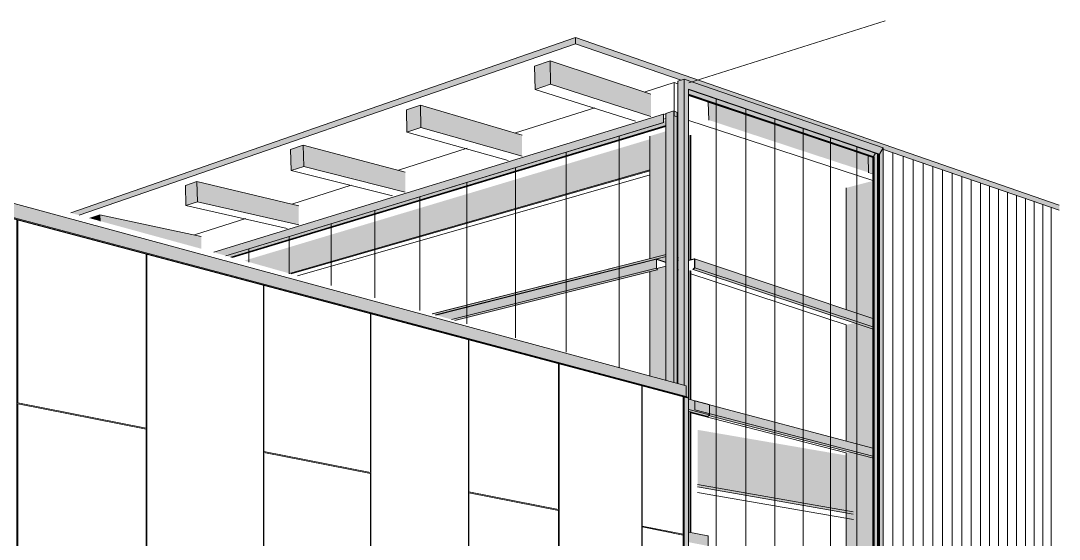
# Model space of a CAD drawing. Header units: inches. Extents: x -2804 to 58974, y -36095 to 66.
# Drawn here: x -2803.428 to -2802.874, y 60.211 to 60.487 of the extents above; entities that cross this region are included whole.
import ezdxf

# ---------------------------------------------------------------- set-up
doc = ezdxf.new("R2010")
doc.units = ezdxf.units.IN
doc.header["$MEASUREMENT"] = 0
for name, color, linetype, lineweight in [('A-CLNG', 13, 'Continuous', 13), ('A-DETL', 90, 'Continuous', 9), ('A-GLAZ-CURT', 52, 'Continuous', 9), ('A-GLAZ-CWMG', 51, 'Continuous', 9), ('A-ROOF', 132, 'Continuous', 13), ('A-WALL', 113, 'Continuous', 13), ('A-WALL-PATT', 111, 'Continuous', 13), ('L-SITE-WALL', 31, 'Continuous', 13), ('S-BEAM', 12, 'Continuous', 9), ('S-COLS', 52, 'Continuous', 9)]:
    doc.layers.add(name, color=color, linetype=linetype, lineweight=lineweight)

# ---------------------------------------------------------------- blocks, each defined once
blk = doc.blocks.new('FP_4-Entrance - Xcel')
at = {"layer": 'A-WALL-PATT', "lineweight": 9}
for p, q in [((-2803.59032, 60.42378), (-2803.59032, 60.42397)), ((-2803.59079, 60.31491), (-2803.59079, 60.423)), ((-2803.59032, 60.3154), (-2803.59032, 60.42246)), ((-2803.50602, 60.29874), (-2803.50602, 60.40158)), ((-2803.5056, 60.29811), (-2803.5056, 60.40147)), ((-2803.4298, 60.28315), (-2803.4298, 60.38133)), ((-2803.42942, 60.28361), (-2803.42942, 60.38123)), ((-2803.36089, 60.27007), (-2803.36089, 60.36303)), ((-2803.36055, 60.26949), (-2803.36055, 60.36294)), ((-2803.2983, 60.25722), (-2803.2983, 60.3464)), ((-2803.29799, 60.25763), (-2803.29799, 60.34632)), ((-2803.24119, 60.24641), (-2803.24119, 60.33123)), ((-2803.24091, 60.24589), (-2803.24091, 60.33115)), ((-2803.59079, 60.20307), (-2803.59079, 60.31491)), ((-2803.59032, 60.3154), (-2803.50602, 60.29874)), ((-2803.59032, 60.31482), (-2803.50602, 60.29819)), ((-2803.59032, 60.20301), (-2803.59032, 60.31482)), ((-2803.18887, 60.23563), (-2803.18887, 60.31733)), ((-2803.18861, 60.23602), (-2803.18861, 60.31726)), ((-2803.14077, 60.22657), (-2803.14077, 60.30455)), ((-2803.14053, 60.2261), (-2803.14053, 60.30449)), ((-2803.50602, 60.19229), (-2803.50602, 60.29819)), ((-2803.5056, 60.19224), (-2803.5056, 60.29811)), ((-2803.09639, 60.21739), (-2803.09639, 60.29276)), ((-2803.09617, 60.21775), (-2803.09617, 60.2927)), ((-2803.4298, 60.18259), (-2803.4298, 60.28315)), ((-2803.42942, 60.28361), (-2803.36089, 60.27007)), ((-2803.36089, 60.26956), (-2803.42942, 60.28308)), ((-2803.42942, 60.18255), (-2803.42942, 60.28308)), ((-2803.36089, 60.07558), (-2803.36089, 60.26956)), ((-2803.36055, 60.17278), (-2803.36055, 60.26949)), ((-2803.2983, 60.16491), (-2803.2983, 60.25722)), ((-2803.29799, 60.25763), (-2803.24119, 60.24641)), ((-2803.29799, 60.25715), (-2803.24119, 60.24595)), ((-2803.29799, 60.0721), (-2803.29799, 60.25715)), ((-2803.24119, 60.06896), (-2803.24119, 60.24595)), ((-2803.24091, 60.15765), (-2803.24091, 60.24589)), ((-2803.18887, 60.15107), (-2803.18887, 60.23563)), ((-2803.18861, 60.23602), (-2803.14077, 60.22657)), ((-2803.14077, 60.22614), (-2803.18861, 60.23558)), ((-2803.18861, 60.06605), (-2803.18861, 60.23558)), ((-2803.14077, 60.0634), (-2803.14077, 60.22614)), ((-2803.14053, 60.14495), (-2803.14053, 60.2261)), ((-2803.09639, 60.13937), (-2803.09639, 60.21739)), ((-2803.09617, 60.21775), (-2803.07429, 60.21343)), ((-2803.09617, 60.21734), (-2803.07429, 60.21303)), ((-2803.09617, 60.06094), (-2803.09617, 60.21734)), ((-2803.2983, 60.16491), (-2803.36055, 60.17278)), ((-2803.36055, 60.17227), (-2803.2983, 60.16443)), ((-2803.36055, 59.97834), (-2803.36055, 60.17227)), ((-2803.2983, 59.97933), (-2803.2983, 60.16443)), ((-2803.18887, 60.15107), (-2803.24091, 60.15765)), ((-2803.24091, 60.15719), (-2803.18887, 60.15063)), ((-2803.24091, 59.98024), (-2803.24091, 60.15719)), ((-2803.18887, 59.98106), (-2803.18887, 60.15063)), ((-2803.09639, 60.13937), (-2803.14053, 60.14495)), ((-2803.14053, 60.14453), (-2803.09639, 60.13897)), ((-2803.14053, 59.98183), (-2803.14053, 60.14453)), ((-2803.09639, 59.98253), (-2803.09639, 60.13897)), ((-2803.36089, 60.07558), (-2803.42777, 60.07928)), ((-2803.36089, 60.07507), (-2803.42777, 60.07875)), ((-2803.36089, 59.88109), (-2803.36089, 60.07507)), ((-2803.24119, 60.06896), (-2803.29799, 60.0721)), ((-2803.29799, 59.88656), (-2803.29799, 60.07162)), ((-2803.24119, 60.0685), (-2803.29799, 60.07162)), ((-2803.24119, 59.89151), (-2803.24119, 60.0685)), ((-2803.14077, 60.0634), (-2803.18861, 60.06605)), ((-2803.18861, 59.89608), (-2803.18861, 60.06561)), ((-2803.14077, 60.06298), (-2803.18861, 60.06561)), ((-2803.14077, 59.90024), (-2803.14077, 60.06298)), ((-2803.07429, 60.05973), (-2803.09617, 60.06094)), ((-2803.09617, 59.90412), (-2803.09617, 60.06053)), ((-2803.07429, 60.05933), (-2803.09617, 60.06053)), ((-2803.18887, 59.98106), (-2803.24091, 59.98024)), ((-2803.24091, 59.97978), (-2803.18887, 59.98062)), ((-2803.24091, 59.89107), (-2803.24091, 59.97978)), ((-2803.18887, 59.89562), (-2803.18887, 59.98062)), ((-2803.09639, 59.98253), (-2803.14053, 59.98183)), ((-2803.14053, 59.98141), (-2803.09639, 59.98212)), ((-2803.14053, 59.89984), (-2803.14053, 59.98141)), ((-2803.09639, 59.9037), (-2803.09639, 59.98212)), ((-2803.2983, 59.97933), (-2803.36055, 59.97834)), ((-2803.36055, 59.97784), (-2803.2983, 59.97885)), ((-2803.36055, 59.88062), (-2803.36055, 59.97784)), ((-2803.2983, 59.88606), (-2803.2983, 59.97885)), ((-2803.09639, 59.90248), (-2803.09639, 59.9037)), ((-2803.09617, 59.90412), (-2803.07429, 59.90603)), ((-2803.09617, 59.90372), (-2803.07429, 59.90563)), ((-2803.09617, 59.9025), (-2803.09617, 59.90372)), ((-2803.18861, 59.89608), (-2803.14077, 59.90024)), ((-2803.14077, 59.89982), (-2803.18861, 59.89564)), ((-2803.14077, 59.89855), (-2803.14077, 59.89982)), ((-2803.14053, 59.89857), (-2803.14053, 59.89984)), ((-2803.29799, 59.88656), (-2803.24119, 59.89151)), ((-2803.18887, 59.8943), (-2803.18887, 59.89562)), ((-2803.18861, 59.89432), (-2803.18861, 59.89564)), ((-2803.2983, 59.88461), (-2803.2983, 59.88606)), ((-2803.29799, 59.88608), (-2803.24119, 59.89105)), ((-2803.29799, 59.88464), (-2803.29799, 59.88608)), ((-2803.24119, 59.88967), (-2803.24119, 59.89105)), ((-2803.24091, 59.88969), (-2803.24091, 59.89107)), ((-2803.42777, 59.87527), (-2803.36089, 59.88109)), ((-2803.36089, 59.88059), (-2803.42777, 59.87474)), ((-2803.36089, 59.87908), (-2803.36089, 59.88059)), ((-2803.36055, 59.87911), (-2803.36055, 59.88062))]:
    blk.add_line(p, q, dxfattribs=at)
blk = doc.blocks.new('FP_24-Entrance - Xcel')
at = {"layer": 'A-WALL-PATT', "lineweight": 9}
for p, q in [((-2803.10845, 60.30269), (-2803.10845, 60.42589)), ((-2803.13664, 60.31067), (-2803.13664, 60.41732)), ((-2803.16371, 60.31833), (-2803.16371, 60.40904)), ((-2803.18973, 60.32569), (-2803.18973, 60.40113)), ((-2803.21477, 60.33278), (-2803.21477, 60.39351)), ((-2803.23887, 60.3396), (-2803.23887, 60.38618)), ((-2803.2621, 60.34618), (-2803.2621, 60.37912)), ((-2803.28449, 60.35251), (-2803.28449, 60.37231)), ((-2803.30608, 60.35863), (-2803.30608, 60.36574))]:
    blk.add_line(p, q, dxfattribs=at)
blk = doc.blocks.new('FP_30-Entrance - Xcel')
at = {"layer": 'A-WALL-PATT', "lineweight": 9}
for p, q in [((-2803.05668, 59.90828), (-2803.05668, 60.4458)), ((-2803.04075, 59.90966), (-2803.04075, 60.44038)), ((-2803.02529, 59.91099), (-2803.02529, 60.43512)), ((-2803.01028, 59.91229), (-2803.01028, 60.43002)), ((-2802.9957, 59.91355), (-2802.9957, 60.42506)), ((-2802.98153, 59.91477), (-2802.98153, 60.42024))]:
    blk.add_line(p, q, dxfattribs=at)
blk = doc.blocks.new('FP_31-Entrance - Xcel')
at = {"layer": 'A-WALL-PATT', "lineweight": 9}
for p, q in [((-2802.96233, 60.12289), (-2802.96233, 60.41698)), ((-2802.95692, 60.1222), (-2802.95692, 60.41511)), ((-2802.95156, 60.12152), (-2802.95156, 60.41327)), ((-2802.94627, 60.12085), (-2802.94627, 60.41146)), ((-2802.94103, 60.12018), (-2802.94103, 60.40966)), ((-2802.93585, 60.11952), (-2802.93585, 60.40788)), ((-2802.93072, 60.11887), (-2802.93072, 60.40612)), ((-2802.92565, 60.11823), (-2802.92565, 60.40437)), ((-2802.92064, 60.11759), (-2802.92064, 60.40265)), ((-2802.91568, 60.11696), (-2802.91568, 60.40095)), ((-2802.91077, 60.11634), (-2802.91077, 60.39926)), ((-2802.90592, 60.11572), (-2802.90592, 60.39759)), ((-2802.90111, 60.11511), (-2802.90111, 60.39594)), ((-2802.89636, 60.11451), (-2802.89636, 60.39431)), ((-2802.89165, 60.11391), (-2802.89165, 60.39269)), ((-2802.887, 60.11332), (-2802.887, 60.39109)), ((-2802.88239, 60.11274), (-2802.88239, 60.38951)), ((-2802.87783, 60.11216), (-2802.87783, 60.38794))]:
    blk.add_line(p, q, dxfattribs=at)

msp = doc.modelspace()

# ---------------------------------------------------------------- hatches: boundary and pattern name
at = {"layer": 'A-GLAZ-CWMG', "lineweight": 5}
h = msp.add_hatch(color=256, dxfattribs=at)
h.paths.add_polyline_path([(-2803.07382, 59.90444), (-2803.07382, 60.28676), (-2803.07429, 60.2869), (-2803.07429, 59.90447)], flags=0)
h.paths.add_polyline_path([(-2803.07382, 60.29288), (-2803.07382, 60.45627), (-2803.07707, 60.45524), (-2803.07707, 60.29381), (-2803.07429, 60.29302)], flags=0)
for points in [[(-2803.07382, 59.90444), (-2803.07142, 59.90465), (-2803.07142, 60.45094), (-2803.07382, 60.45627), (-2803.07382, 60.29288), (-2803.07274, 60.29259), (-2803.07274, 60.28701), (-2803.07196, 60.28637), (-2803.07203, 60.28629), (-2803.07382, 60.28676), (-2803.07382, 59.90807)], [(-2802.96943, 60.41623), (-2802.96747, 60.41964), (-2803.07382, 60.45627), (-2803.07142, 60.45094), (-2802.97657, 60.41866)], [(-2802.97273, 60.41498), (-2802.97162, 60.41691), (-2803.07137, 60.45085), (-2803.07137, 60.44831), (-2802.97366, 60.4153)], [(-2802.9726, 60.41457), (-2802.97243, 60.41488), (-2803.07138, 60.4483), (-2803.07138, 60.44791), (-2802.97471, 60.41529)], [(-2803.31838, 60.3621), (-2803.08475, 60.43317), (-2803.08475, 60.43765), (-2803.32472, 60.3639)], [(-2803.31563, 60.36134), (-2803.08353, 60.43164), (-2803.08353, 60.43434), (-2803.08467, 60.43399), (-2803.08464, 60.43319), (-2803.08462, 60.43315), (-2803.31826, 60.36209)], [(-2803.08464, 60.43313), (-2803.08469, 60.43325), (-2803.08469, 60.43753), (-2803.08454, 60.43747), (-2803.08454, 60.43757), (-2803.08475, 60.43765), (-2803.08475, 60.43317)], [(-2803.07925, 60.29442), (-2803.07925, 60.43934), (-2803.08356, 60.43802), (-2803.08356, 60.29564), (-2803.08283, 60.29543)], [(-2803.07745, 60.29393), (-2803.07745, 60.43861), (-2803.07925, 60.43934), (-2803.07925, 60.29442), (-2803.07913, 60.29439)], [(-2803.31507, 60.36118), (-2803.08353, 60.43124), (-2803.08353, 60.43163), (-2803.31564, 60.36134)], [(-2802.96943, 59.91368), (-2802.96747, 59.91385), (-2802.96747, 60.41964), (-2802.96943, 60.41623), (-2802.96943, 59.93572)], [(-2802.97242, 59.91553), (-2802.97057, 59.91573), (-2802.97057, 60.41655), (-2802.97162, 60.41691), (-2802.97273, 60.41498), (-2802.97242, 60.41488), (-2802.97242, 59.91572)], [(-2802.9726, 59.91552), (-2802.97243, 59.91553), (-2802.97243, 60.41488), (-2802.9726, 60.41457), (-2802.9726, 59.91572)], [(-2802.96958, 59.91396), (-2802.96958, 60.4162), (-2802.97057, 60.41655), (-2802.97057, 59.91569), (-2802.96993, 59.91572), (-2802.96993, 59.91398)], [(-2802.96943, 59.91368), (-2802.96943, 60.41623), (-2802.96961, 60.41618), (-2802.96961, 59.91369)]]:
    msp.add_hatch(color=256, dxfattribs=at).paths.add_polyline_path(points, flags=0)
h = msp.add_hatch(color=256, dxfattribs=at)
h.paths.add_polyline_path([(-2802.97304, 59.91548), (-2802.9726, 59.91552), (-2802.9726, 59.91664), (-2802.97304, 59.9166), (-2802.97304, 59.91572)], flags=0)
h.paths.add_polyline_path([(-2802.9726, 59.917), (-2802.9726, 60.41457), (-2802.97313, 60.41443), (-2802.97313, 59.91703), (-2802.97304, 59.91702)], flags=0)
at = {"layer": 'A-ROOF', "lineweight": 5}
h = msp.add_hatch(color=256, dxfattribs=at)
h.paths.add_polyline_path([(-2804.23003, 60.09618), (-2804.06062, 60.15464), (-2804.06062, 60.15566), (-2804.06078, 60.15567), (-2804.23003, 60.09686)], flags=0)
h.paths.add_polyline_path([(-2803.39668, 60.38373), (-2803.13172, 60.47516), (-2803.13172, 60.47852), (-2803.40097, 60.38495)], flags=0)
msp.add_hatch(color=256, dxfattribs=at).paths.add_polyline_path([(-2802.87359, 60.38649), (-2802.87359, 60.38908), (-2803.13172, 60.47852), (-2803.13172, 60.47516), (-2803.07527, 60.45581), (-2803.0738, 60.45629), (-2802.96745, 60.41965), (-2802.96745, 60.41873), (-2802.91939, 60.40222)], flags=0)
at = {"layer": 'A-WALL', "lineweight": 5}
for points in [[(-2803.07276, 60.287), (-2803.07276, 60.29258), (-2803.61312, 60.43918), (-2803.61312, 60.4308), (-2803.07354, 60.28721)], [(-2803.07199, 60.28636), (-2803.07276, 60.287), (-2803.61312, 60.4308), (-2803.6124, 60.42995), (-2803.07277, 60.28657)], [(-2803.07206, 60.28627), (-2803.07199, 60.28636), (-2803.6124, 60.42995), (-2803.61247, 60.42982), (-2803.07355, 60.28667)]]:
    msp.add_hatch(color=256, dxfattribs=at).paths.add_polyline_path(points, flags=0)
at = {"layer": 'L-SITE-WALL', "lineweight": 5}
h = msp.add_hatch(color=256, dxfattribs=at)
h.paths.add_polyline_path([(-2802.98284, 60.1226), (-2802.97309, 60.12339), (-2802.97309, 60.18549), (-2802.97348, 60.18513), (-2802.98725, 60.18784), (-2802.98725, 60.12568), (-2802.98642, 60.12557), (-2802.98631, 60.12546), (-2802.98709, 60.12476), (-2802.98709, 60.12315), (-2802.98379, 60.12273)], flags=0)
h.paths.add_polyline_path([(-2802.97057, 60.12359), (-2802.96958, 60.12367), (-2802.96958, 60.4162), (-2802.97057, 60.41656), (-2802.97057, 60.12846)], flags=0)
h.paths.add_polyline_path([(-2802.97309, 60.1904), (-2802.97309, 60.25452), (-2802.97348, 60.25414), (-2802.98488, 60.25721), (-2802.98725, 60.25682), (-2802.98725, 60.19417), (-2802.98642, 60.194), (-2802.98631, 60.19389), (-2802.98703, 60.19322), (-2802.98533, 60.19287)], flags=0)
h.paths.add_polyline_path([(-2802.97309, 60.25947), (-2802.97309, 60.32354), (-2802.97348, 60.32315), (-2802.98246, 60.32623), (-2802.98725, 60.3252), (-2802.98725, 60.26337), (-2802.97643, 60.26039)], flags=0)
h.paths.add_polyline_path([(-2802.97309, 60.32852), (-2802.97309, 60.402), (-2802.98725, 60.39829), (-2802.98725, 60.33346), (-2802.97643, 60.32969)], flags=0)
at = {"layer": 'S-BEAM'}
for points in [[(-2803.1533, 60.45085), (-2803.14504, 60.45359), (-2803.14533, 60.46607), (-2803.15359, 60.46325)], [(-2803.22166, 60.42811), (-2803.21422, 60.43058), (-2803.21451, 60.44242), (-2803.22196, 60.43988)], [(-2803.28346, 60.40755), (-2803.27672, 60.40979), (-2803.27702, 60.42106), (-2803.28376, 60.41875)], [(-2802.97538, 60.40632), (-2802.9753, 60.40654), (-2802.97547, 60.41525), (-2802.9756, 60.4153), (-2802.97549, 60.41203), (-2802.97538, 60.40648)], [(-2803.3396, 60.38888), (-2803.33346, 60.39092), (-2803.33376, 60.40166), (-2803.3399, 60.39956)], [(-2803.38541, 60.38057), (-2803.3855, 60.38397), (-2803.39091, 60.38212), (-2803.38641, 60.38085)], [(-2803.08808, 60.35448), (-2803.08803, 60.35459), (-2803.08848, 60.35544), (-2803.08846, 60.36005), (-2803.08841, 60.36007), (-2803.08345, 60.35844), (-2803.08345, 60.35861), (-2803.08841, 60.36024), (-2803.08852, 60.36019), (-2803.08857, 60.36), (-2803.08857, 60.35539)]]:
    msp.add_hatch(color=256, dxfattribs=at).paths.add_polyline_path(points, flags=0)
at = {"layer": 'S-BEAM', "lineweight": 5}
for points in [[(-2803.0915, 60.43642), (-2803.0915, 60.44822), (-2803.14533, 60.46607), (-2803.14504, 60.45359), (-2803.09171, 60.43648)], [(-2803.16022, 60.41526), (-2803.16022, 60.42649), (-2803.21451, 60.44242), (-2803.21422, 60.43058), (-2803.16043, 60.41532)], [(-2802.97538, 60.40651), (-2802.97542, 60.40836), (-2802.97552, 60.41527), (-2803.06087, 60.44405), (-2803.06066, 60.43451), (-2802.97552, 60.40656)], [(-2803.30785, 60.35926), (-2803.09197, 60.42384), (-2803.09197, 60.42429), (-2803.3085, 60.35944), (-2803.30787, 60.35926)], [(-2803.28435, 60.35261), (-2803.09197, 60.40801), (-2803.09197, 60.42384), (-2803.30785, 60.35926), (-2803.28622, 60.35314)], [(-2803.22257, 60.39606), (-2803.22257, 60.40677), (-2803.27702, 60.42106), (-2803.27672, 60.40979), (-2803.22279, 60.39611)], [(-2802.9731, 60.40581), (-2802.9731, 60.41445), (-2802.97547, 60.41525), (-2802.9753, 60.40654)], [(-2803.28355, 60.35237), (-2803.09199, 60.40746), (-2803.09199, 60.408), (-2803.28437, 60.3526)], [(-2802.9731, 60.40558), (-2802.9731, 60.40581), (-2802.9753, 60.40654), (-2802.97538, 60.40632), (-2802.97514, 60.40625)], [(-2803.27942, 60.37855), (-2803.27942, 60.38879), (-2803.33376, 60.40166), (-2803.33346, 60.39092), (-2803.27963, 60.3786)], [(-2803.33146, 60.36581), (-2803.33146, 60.37234), (-2803.3855, 60.38397), (-2803.38541, 60.38057), (-2803.33167, 60.36586)], [(-2803.20808, 60.331), (-2803.08341, 60.36272), (-2803.08341, 60.36282), (-2803.20824, 60.33104)], [(-2803.20644, 60.33054), (-2803.0834, 60.36176), (-2803.08341, 60.36272), (-2803.20808, 60.331)], [(-2803.20609, 60.33044), (-2803.0883, 60.36032), (-2803.0834, 60.35864), (-2803.0834, 60.36176), (-2803.20644, 60.33054)], [(-2803.20583, 60.33028), (-2803.08857, 60.36), (-2803.08852, 60.36019), (-2803.08841, 60.36024), (-2803.20613, 60.33036)], [(-2803.1979, 60.32803), (-2803.08857, 60.35539), (-2803.08857, 60.36), (-2803.20583, 60.33028)], [(-2803.07732, 60.35807), (-2803.07692, 60.35817), (-2803.07692, 60.35834), (-2803.07732, 60.35824), (-2803.07732, 60.35817)], [(-2803.07684, 60.36094), (-2803.07684, 60.36101), (-2803.07725, 60.36114), (-2803.07725, 60.36107)], [(-2803.07683, 60.35977), (-2803.07684, 60.36094), (-2803.07725, 60.36107), (-2803.07724, 60.35991)], [(-2803.07724, 60.35829), (-2803.07683, 60.35839), (-2803.07683, 60.35977), (-2803.07724, 60.35991), (-2803.07724, 60.3593)], [(-2803.06898, 60.35466), (-2803.06811, 60.35563), (-2803.06811, 60.36025), (-2803.06819, 60.36044), (-2803.06839, 60.36047), (-2803.07129, 60.35974), (-2803.07129, 60.35957), (-2803.06831, 60.36029), (-2803.06827, 60.36021), (-2803.06827, 60.35567), (-2803.06909, 60.35477)], [(-2803.0683, 60.36027), (-2803.06831, 60.36029), (-2803.06831, 60.36027)], [(-2802.9731, 60.32837), (-2802.9731, 60.32852), (-2803.06819, 60.36044), (-2803.06811, 60.36025), (-2802.97514, 60.32906)], [(-2802.9731, 60.32417), (-2802.9731, 60.32837), (-2803.06811, 60.36025), (-2803.06811, 60.35563), (-2802.97545, 60.32495)], [(-2803.19609, 60.32753), (-2803.08808, 60.35448), (-2803.08857, 60.35539), (-2803.1979, 60.32803)], [(-2802.97348, 60.32315), (-2802.97309, 60.32354), (-2802.9731, 60.32417), (-2803.06811, 60.35563), (-2803.06898, 60.35466), (-2802.97599, 60.32397)], [(-2803.06025, 60.28238), (-2803.06034, 60.28257), (-2803.07134, 60.28548), (-2803.07134, 60.28532), (-2803.06214, 60.28288)], [(-2803.06025, 60.27722), (-2803.06025, 60.28238), (-2803.07134, 60.28532), (-2803.07134, 60.2801), (-2803.06774, 60.27917)], [(-2803.06821, 60.28466), (-2803.06825, 60.28469), (-2803.06825, 60.28467)], [(-2802.9731, 60.25929), (-2802.97309, 60.25947), (-2803.06825, 60.28469), (-2803.06814, 60.2846), (-2803.06811, 60.28446), (-2802.97514, 60.25984)], [(-2803.06113, 60.2763), (-2803.06025, 60.27722), (-2803.07134, 60.2801), (-2803.07133, 60.27894), (-2803.06773, 60.27801)], [(-2802.9731, 60.25509), (-2802.9731, 60.25929), (-2803.06811, 60.28446), (-2803.06811, 60.27985), (-2802.97447, 60.25545)], [(-2802.97348, 60.25414), (-2802.97309, 60.25452), (-2802.9731, 60.25509), (-2803.06025, 60.2778), (-2803.06025, 60.27722), (-2803.06068, 60.27677), (-2802.97599, 60.25479)], [(-2802.98345, 60.22538), (-2802.98345, 60.25484), (-2803.0666, 60.26917), (-2803.0666, 60.24004), (-2802.98388, 60.22545)], [(-2802.98348, 60.22411), (-2802.98348, 60.22536), (-2803.06664, 60.24003), (-2803.06664, 60.23867), (-2802.98391, 60.22418)], [(-2803.06098, 60.21236), (-2803.06102, 60.21251), (-2803.06112, 60.2126), (-2803.07134, 60.21463), (-2803.07134, 60.21443), (-2803.06205, 60.21258)], [(-2803.06098, 60.2072), (-2803.06098, 60.21236), (-2803.07134, 60.21443), (-2803.07134, 60.20921), (-2803.06205, 60.2074)]]:
    msp.add_hatch(color=256, dxfattribs=at).paths.add_polyline_path(points, flags=0)
at = {"layer": 'S-COLS', "lineweight": 5}
h = msp.add_hatch(color=256, dxfattribs=at)
h.paths.add_polyline_path([(-2803.0834, 60.29572), (-2803.0834, 60.35654), (-2803.08827, 60.35533), (-2803.08792, 60.35466), (-2803.08798, 60.35455), (-2803.09201, 60.35354), (-2803.09201, 60.29816), (-2803.08459, 60.29606)], flags=0)
h.paths.add_polyline_path([(-2803.09201, 60.36063), (-2803.0834, 60.36282), (-2803.0834, 60.42853), (-2803.09201, 60.42594), (-2803.09201, 60.36261)], flags=0)
h = msp.add_hatch(color=256, dxfattribs=at)
h.paths.add_polyline_path([(-2803.07688, 60.29398), (-2803.07688, 60.3546), (-2803.07719, 60.3547), (-2803.07719, 60.29407)], flags=0)
h.paths.add_polyline_path([(-2803.07688, 60.36107), (-2803.07688, 60.42494), (-2803.07719, 60.42504), (-2803.07719, 60.36118)], flags=0)
h = msp.add_hatch(color=256, dxfattribs=at)
h.paths.add_polyline_path([(-2803.07679, 60.29396), (-2803.07679, 60.35457), (-2803.07688, 60.3546), (-2803.07688, 60.29398)], flags=0)
h.paths.add_polyline_path([(-2803.07679, 60.36104), (-2803.07679, 60.42493), (-2803.07688, 60.42494), (-2803.07688, 60.36107)], flags=0)
h = msp.add_hatch(color=256, dxfattribs=at)
h.paths.add_polyline_path([(-2803.07116, 59.90867), (-2803.07059, 59.90872), (-2803.07059, 59.98045), (-2803.07116, 59.98044), (-2803.07116, 59.90966)], flags=0)
h.paths.add_polyline_path([(-2803.07059, 59.98696), (-2803.07059, 60.05623), (-2803.07116, 60.05617), (-2803.07116, 59.98697)], flags=0)
h.paths.add_polyline_path([(-2803.07059, 60.06339), (-2803.07059, 60.13074), (-2803.07116, 60.13069), (-2803.07116, 60.06342)], flags=0)
h.paths.add_polyline_path([(-2803.07059, 60.13946), (-2803.07059, 60.20523), (-2803.07116, 60.20515), (-2803.07116, 60.13953)], flags=0)
h.paths.add_polyline_path([(-2803.07059, 60.21458), (-2803.07059, 60.27887), (-2803.07116, 60.27903), (-2803.07116, 60.2147)], flags=0)
h.paths.add_polyline_path([(-2803.07059, 60.28542), (-2803.07059, 60.35421), (-2803.07116, 60.35407), (-2803.07116, 60.28558)], flags=0)
h.paths.add_polyline_path([(-2803.07116, 60.35983), (-2803.07059, 60.35998), (-2803.07059, 60.42646), (-2803.07116, 60.42629), (-2803.07116, 60.3604)], flags=0)
h = msp.add_hatch(color=256, dxfattribs=at)
h.paths.add_polyline_path([(-2803.07059, 59.90872), (-2803.07023, 59.90875), (-2803.07023, 59.98046), (-2803.07059, 59.98045), (-2803.07059, 59.91582)], flags=0)
h.paths.add_polyline_path([(-2803.07059, 59.98696), (-2803.07023, 59.98697), (-2803.07023, 60.05624), (-2803.07059, 60.05623), (-2803.07059, 59.99133)], flags=0)
h.paths.add_polyline_path([(-2803.07023, 60.06337), (-2803.07023, 60.1307), (-2803.07059, 60.13074), (-2803.07059, 60.06339)], flags=0)
h.paths.add_polyline_path([(-2803.07023, 60.13941), (-2803.07023, 60.20516), (-2803.07059, 60.20523), (-2803.07059, 60.13946), (-2803.07042, 60.13944)], flags=0)
h.paths.add_polyline_path([(-2803.07023, 60.21451), (-2803.07023, 60.27878), (-2803.07059, 60.27887), (-2803.07059, 60.21458)], flags=0)
h.paths.add_polyline_path([(-2803.07023, 60.28533), (-2803.07023, 60.35409), (-2803.07059, 60.35421), (-2803.07059, 60.28542)], flags=0)
h.paths.add_polyline_path([(-2803.07059, 60.35998), (-2803.07023, 60.36007), (-2803.07023, 60.42635), (-2803.07059, 60.42646), (-2803.07059, 60.3604)], flags=0)

# ---------------------------------------------------------------- linework, layer by layer
at = {"layer": 'A-CLNG'}
for p, q in [((-2803.09505, 60.44946), (-2803.07905, 60.45454)), ((-2803.07905, 60.45454), (-2803.07704, 60.45386)), ((-2803.07905, 60.43668), (-2803.07905, 60.45454)), ((-2803.16381, 60.4276), (-2803.12137, 60.44109)), ((-2803.08355, 60.4353), (-2803.08469, 60.43495)), ((-2803.07704, 60.43603), (-2803.07905, 60.43668)), ((-2802.9731, 60.40227), (-2803.07134, 60.43418)), ((-2803.22619, 60.40776), (-2803.18957, 60.41941)), ((-2803.28305, 60.38969), (-2803.25137, 60.39976)), ((-2803.33507, 60.37315), (-2803.30765, 60.38187))]:
    msp.add_line(p, q, dxfattribs=at)
at = {"layer": 'A-DETL'}
msp.add_line((-2803.07117, 60.4544), (-2802.96652, 60.48748), dxfattribs=at)
at = {"layer": 'A-GLAZ-CWMG'}
for p, q in [((-2803.07382, 60.45627), (-2803.07707, 60.45524)), ((-2803.07707, 60.45524), (-2803.07382, 60.45627)), ((-2803.07707, 60.29381), (-2803.07707, 60.45524)), ((-2803.07382, 60.45627), (-2803.07382, 60.29288)), ((-2802.96747, 60.41964), (-2803.07382, 60.45627)), ((-2803.07142, 60.45094), (-2803.07142, 59.90465)), ((-2802.96943, 60.41623), (-2803.07142, 60.45094)), ((-2802.96961, 60.41618), (-2803.07141, 60.45081)), ((-2802.97243, 60.41488), (-2803.07138, 60.4483)), ((-2802.9726, 60.41457), (-2803.07138, 60.44791)), ((-2802.97313, 60.41443), (-2803.07137, 60.44755)), ((-2803.08475, 60.43765), (-2803.32472, 60.3639)), ((-2803.08454, 60.43757), (-2803.08475, 60.43765)), ((-2803.08475, 60.43765), (-2803.08475, 60.43317)), ((-2803.08469, 60.43325), (-2803.08469, 60.43753)), ((-2803.08469, 60.43753), (-2803.08454, 60.43747)), ((-2803.08356, 60.43802), (-2803.07925, 60.43934)), ((-2803.08356, 60.29564), (-2803.08356, 60.43802)), ((-2803.07925, 60.43934), (-2803.07745, 60.43861)), ((-2803.07925, 60.29442), (-2803.07925, 60.43934)), ((-2803.07745, 60.43861), (-2803.07745, 60.29393)), ((-2803.08475, 60.43317), (-2803.31838, 60.3621)), ((-2803.08464, 60.43313), (-2803.31827, 60.36207)), ((-2803.08353, 60.43163), (-2803.31564, 60.36134)), ((-2803.08353, 60.43124), (-2803.31507, 60.36118)), ((-2803.08353, 60.43103), (-2803.31477, 60.3611)), ((-2803.08475, 60.43317), (-2803.08464, 60.43313)), ((-2803.08464, 60.43323), (-2803.08469, 60.43325)), ((-2803.08464, 60.43313), (-2803.08464, 60.43323)), ((-2802.96747, 60.41964), (-2802.96943, 60.41623)), ((-2802.96943, 60.41623), (-2802.96747, 60.41964)), ((-2802.96747, 59.91385), (-2802.96747, 60.41964)), ((-2802.9726, 60.41457), (-2802.97313, 60.41443)), ((-2802.97313, 60.41443), (-2802.9726, 60.41457)), ((-2802.97313, 59.91703), (-2802.97313, 60.41443)), ((-2802.97162, 60.41691), (-2802.97273, 60.41498)), ((-2802.97273, 60.41498), (-2802.97162, 60.41691)), ((-2802.97243, 60.41488), (-2802.9726, 60.41457)), ((-2802.9726, 60.41457), (-2802.97243, 60.41488)), ((-2802.9726, 59.91552), (-2802.9726, 60.41457)), ((-2802.97243, 59.91553), (-2802.97243, 60.41488)), ((-2802.97057, 59.91569), (-2802.97057, 60.41655)), ((-2802.96943, 60.41623), (-2802.96961, 60.41618)), ((-2802.96961, 60.41618), (-2802.96943, 60.41623)), ((-2802.96961, 59.91369), (-2802.96961, 60.41618)), ((-2802.96943, 59.91368), (-2802.96943, 60.41623)), ((-2803.07382, 60.28676), (-2803.07382, 59.90444))]:
    msp.add_line(p, q, dxfattribs=at)
at = {"layer": 'A-ROOF'}
for p, q in [((-2803.40097, 60.38495), (-2803.13172, 60.47852)), ((-2803.13172, 60.47516), (-2803.39668, 60.38373)), ((-2803.13172, 60.47852), (-2802.87359, 60.38908)), ((-2803.13172, 60.47516), (-2803.13172, 60.47852)), ((-2803.07533, 60.45579), (-2803.13172, 60.47516)), ((-2802.87359, 60.38649), (-2802.96745, 60.41873))]:
    msp.add_line(p, q, dxfattribs=at)
at = {"layer": 'A-WALL'}
for p, q in [((-2803.61312, 60.43918), (-2803.07276, 60.29258)), ((-2803.08355, 60.4378), (-2803.08469, 60.43745)), ((-2803.07276, 60.287), (-2803.61312, 60.4308)), ((-2803.61247, 60.42982), (-2803.07206, 60.28627)), ((-2803.6124, 60.42995), (-2803.07199, 60.28636)), ((-2802.97014, 60.4164), (-2802.97014, 59.91573)), ((-2803.07276, 60.29258), (-2803.07276, 60.287)), ((-2803.07276, 60.287), (-2803.07199, 60.28636)), ((-2803.07199, 60.28636), (-2803.07206, 60.28627))]:
    msp.add_line(p, q, dxfattribs=at)
at = {"layer": 'L-SITE-WALL'}
for p, q in [((-2802.98725, 60.33346), (-2802.98725, 60.39829)), ((-2802.98725, 60.26337), (-2802.98725, 60.3252)), ((-2803.07429, 59.90443), (-2803.07429, 60.28689)), ((-2802.98725, 60.19417), (-2802.98725, 60.25682))]:
    msp.add_line(p, q, dxfattribs=at)
at = {"layer": 'S-BEAM'}
for p, q in [((-2803.14533, 60.46607), (-2803.15359, 60.46325)), ((-2803.15359, 60.46325), (-2803.1533, 60.45085)), ((-2803.14504, 60.45359), (-2803.14533, 60.46607)), ((-2803.14533, 60.46607), (-2803.0915, 60.44822)), ((-2803.1533, 60.45085), (-2803.14504, 60.45359)), ((-2803.09969, 60.4339), (-2803.1533, 60.45085)), ((-2803.0915, 60.43642), (-2803.14504, 60.45359)), ((-2803.21451, 60.44242), (-2803.22196, 60.43988)), ((-2803.22196, 60.43988), (-2803.22166, 60.42811)), ((-2803.21422, 60.43058), (-2803.21451, 60.44242)), ((-2803.21451, 60.44242), (-2803.16022, 60.42649)), ((-2803.06066, 60.43451), (-2803.06087, 60.44405)), ((-2803.22166, 60.42811), (-2803.21422, 60.43058)), ((-2803.16022, 60.41526), (-2803.21422, 60.43058)), ((-2803.16763, 60.41298), (-2803.22166, 60.42811)), ((-2803.27702, 60.42106), (-2803.28376, 60.41875)), ((-2803.28376, 60.41875), (-2803.28346, 60.40755)), ((-2803.27672, 60.40979), (-2803.27702, 60.42106)), ((-2803.27702, 60.42106), (-2803.22257, 60.40677)), ((-2802.9753, 60.40654), (-2802.97547, 60.41525)), ((-2803.28437, 60.3526), (-2803.09199, 60.408)), ((-2803.28355, 60.35237), (-2803.09199, 60.40746)), ((-2803.28346, 60.40755), (-2803.27672, 60.40979)), ((-2803.22932, 60.39398), (-2803.28346, 60.40755)), ((-2803.22257, 60.39606), (-2803.27672, 60.40979)), ((-2802.97538, 60.40632), (-2802.9753, 60.40654)), ((-2803.33376, 60.40166), (-2803.3399, 60.39956)), ((-2803.33346, 60.39092), (-2803.33376, 60.40166)), ((-2803.33376, 60.40166), (-2803.27942, 60.38879)), ((-2803.28016, 60.35144), (-2803.09195, 60.40528)), ((-2803.3399, 60.39956), (-2803.3396, 60.38888)), ((-2803.3396, 60.38888), (-2803.33346, 60.39092)), ((-2803.27942, 60.37855), (-2803.33346, 60.39092)), ((-2803.28558, 60.37665), (-2803.3396, 60.38888)), ((-2803.3855, 60.38397), (-2803.39091, 60.38212)), ((-2803.38541, 60.38057), (-2803.3855, 60.38397)), ((-2803.3855, 60.38397), (-2803.33146, 60.37234)), ((-2803.08341, 60.36282), (-2803.20824, 60.33104)), ((-2803.08341, 60.36272), (-2803.20808, 60.331)), ((-2803.0834, 60.36176), (-2803.20644, 60.33054)), ((-2803.2062, 60.33038), (-2803.08847, 60.36024)), ((-2803.08857, 60.36), (-2803.08857, 60.35539)), ((-2803.08848, 60.35544), (-2803.08848, 60.35998)), ((-2803.08345, 60.35861), (-2803.08841, 60.36024)), ((-2803.08841, 60.36007), (-2803.08345, 60.35844)), ((-2803.07692, 60.35834), (-2803.07732, 60.35824)), ((-2803.07732, 60.35807), (-2803.07692, 60.35817)), ((-2803.07684, 60.36101), (-2803.07725, 60.36114)), ((-2803.07684, 60.36094), (-2803.07725, 60.36107)), ((-2803.07683, 60.35977), (-2803.07724, 60.35991)), ((-2803.06839, 60.36047), (-2803.07129, 60.35974)), ((-2803.07129, 60.35957), (-2803.06839, 60.3603)), ((-2803.06827, 60.36021), (-2803.06827, 60.35567)), ((-2803.06825, 60.36047), (-2802.9731, 60.32853)), ((-2803.06811, 60.35563), (-2803.06811, 60.36025)), ((-2803.1979, 60.32803), (-2803.08857, 60.35539)), ((-2803.08808, 60.35448), (-2803.19609, 60.32753)), ((-2803.08857, 60.35539), (-2803.08808, 60.35448)), ((-2803.08803, 60.35459), (-2803.08848, 60.35544)), ((-2803.0834, 60.35654), (-2803.08827, 60.35533)), ((-2803.08808, 60.35448), (-2803.08803, 60.35459)), ((-2803.07683, 60.35454), (-2803.07723, 60.35468)), ((-2802.98725, 60.3252), (-2803.07019, 60.35237)), ((-2803.06827, 60.35567), (-2803.06909, 60.35477)), ((-2803.06909, 60.35477), (-2803.06898, 60.35466)), ((-2803.06898, 60.35466), (-2803.06811, 60.35563)), ((-2802.97348, 60.32315), (-2803.06898, 60.35466)), ((-2803.06811, 60.35563), (-2802.9731, 60.32417)), ((-2803.07134, 60.28551), (-2803.06042, 60.28262)), ((-2803.06825, 60.28469), (-2803.06835, 60.28471)), ((-2803.06828, 60.28469), (-2802.9731, 60.25946)), ((-2803.06811, 60.28446), (-2803.06814, 60.2846)), ((-2803.07134, 60.2801), (-2803.06025, 60.27722)), ((-2803.06811, 60.27985), (-2803.06811, 60.28446)), ((-2803.06811, 60.27985), (-2802.9731, 60.25509)), ((-2803.06041, 60.28261), (-2803.06034, 60.28257)), ((-2803.06025, 60.28238), (-2803.06025, 60.2778)), ((-2803.06113, 60.2763), (-2803.07133, 60.27894)), ((-2802.98725, 60.25682), (-2803.07019, 60.27827)), ((-2803.06025, 60.27722), (-2803.06113, 60.2763)), ((-2802.97348, 60.25414), (-2803.06068, 60.27677)), ((-2803.06025, 60.2778), (-2803.06025, 60.27722)), ((-2802.98348, 60.22536), (-2803.06664, 60.24003)), ((-2803.06664, 60.23867), (-2802.98348, 60.22411)), ((-2802.9834, 60.22138), (-2803.06656, 60.23571)), ((-2803.07134, 60.21464), (-2803.06118, 60.21261)), ((-2803.06098, 60.21236), (-2803.06098, 60.2072))]:
    msp.add_line(p, q, dxfattribs=at)
for points in [[(-2803.08841, 60.36024, 0), (-2803.08852, 60.36019, 0), (-2803.08857, 60.36, 0)], [(-2803.08848, 60.35998, 0), (-2803.08846, 60.36005, 0), (-2803.08841, 60.36007, 0)], [(-2803.06811, 60.36025, 0), (-2803.06819, 60.36044, 0), (-2803.06839, 60.36047, 0)], [(-2803.06839, 60.3603, 0), (-2803.06831, 60.36029, 0), (-2803.06827, 60.36021, 0)], [(-2803.06117, 60.21261, 0), (-2803.06112, 60.2126, 0), (-2803.06102, 60.21251, 0), (-2803.06098, 60.21236, 0)]]:
    msp.add_polyline3d(points, dxfattribs=at)
at = {"layer": 'S-COLS'}
for p, q in [((-2803.09201, 60.42594), (-2803.09201, 60.36063)), ((-2803.07059, 60.42646), (-2803.07059, 60.35998)), ((-2803.07023, 60.42635), (-2803.07023, 60.36007)), ((-2803.09201, 60.35354), (-2803.09201, 60.29816)), ((-2803.07059, 60.35421), (-2803.07059, 60.28542)), ((-2803.07023, 60.35409), (-2803.07023, 60.28533)), ((-2803.07059, 60.27887), (-2803.07059, 60.21458)), ((-2803.07023, 60.27878), (-2803.07023, 60.21451))]:
    msp.add_line(p, q, dxfattribs=at)

# ---------------------------------------------------------------- block references
at = {"layer": 'A-GLAZ-CURT'}
for name in ['FP_30-Entrance - Xcel', 'FP_24-Entrance - Xcel']:
    msp.add_blockref(name, (0, 0), dxfattribs=at)
at = {"layer": 'L-SITE-WALL', "lineweight": 9}
for name in ['FP_4-Entrance - Xcel', 'FP_31-Entrance - Xcel']:
    msp.add_blockref(name, (0, 0), dxfattribs=at)

doc.saveas('drawing.dxf')
